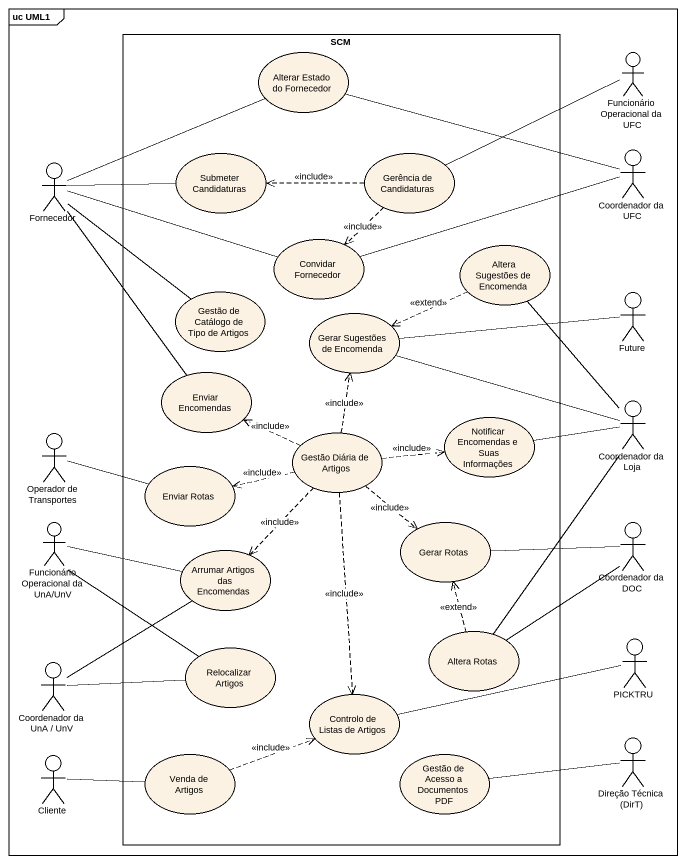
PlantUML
@startuml
mainframe uc UML1
rectangle SCM {
  usecase "Alterar Estado do Fornecedor" as Alterar_Estado_do_Fornecedor
  usecase "Submeter Candidaturas" as Submeter_Candidaturas
  usecase "Gerência de Candidaturas" as Gerência_de_Candidaturas
  usecase "Convidar Fornecedor" as Convidar_Fornecedor
  usecase "Altera Sugestões de Encomenda" as Altera_Sugestões_de
  usecase "Gestão de Catálogo de Tipo de Artigos" as Gestão_de_Catálogo_de_Tipo
  usecase "Gerar Sugestões de Encomenda" as Gerar_Sugestões_de_Encomenda
  usecase "Enviar Encomendas" as Enviar_Encomendas
  usecase "Notificar Encomendas e Suas Informações" as Notificar_Encomendas_e_Suas
  usecase "Gestão Diária de Artigos" as Gestão_Diária_de_Artigos
  usecase "Enviar Rotas" as Enviar_Rotas
  usecase "Gerar Rotas" as Gerar_Rotas
  usecase "Arrumar Artigos das Encomendas" as Arrumar_Artigos_das
  usecase "Relocalizar Artigos" as Relocalizar_Artigos
  usecase "Altera Rotas" as Altera_Rotas
  usecase "Controlo de Listas de Artigos" as Controlo_de_Listas_de
  usecase "Venda de Artigos" as Venda_de_Artigos
  usecase "Gestão de Acesso a Documentos PDF" as Gestão_de_Acesso_a
}
actor "Funcionário Operacional da UFC" as Funcionário_Operacional_da
actor Fornecedor
actor "Coordenador da UFC" as Coordenador_da_UFC
actor Future
actor "Coordenador da Loja" as Coordenador_da_Loja
actor "Operador de Transportes" as Operador_de_Transportes
actor "Funcionário Operacional da UnA/UnV" as Funcionário_Operacional_da_2
actor "Coordenador da DOC" as Coordenador_da_DOC
actor PICKTRU
actor "Coordenador da UnA / UnV" as Coordenador_da_UnA_UnV
actor Cliente
actor "Direção Técnica (DirT)" as Direção_Técnica_DirT
Funcionário_Operacional_da -left- Gerência_de_Candidaturas
Fornecedor -right- Alterar_Estado_do_Fornecedor
Fornecedor -- Gestão_de_Catálogo_de_Tipo
Submeter_Candidaturas -left- Fornecedor
Gerência_de_Candidaturas .left.> Submeter_Candidaturas : <<include>>
Gerência_de_Candidaturas ..> Convidar_Fornecedor : <<include>>
Coordenador_da_UFC -left- Alterar_Estado_do_Fornecedor
Coordenador_da_UFC -left- Convidar_Fornecedor
Convidar_Fornecedor -left- Fornecedor
Altera_Sugestões_de .left.> Gerar_Sugestões_de_Encomenda : <<extend>>
Future -left- Gerar_Sugestões_de_Encomenda
Gerar_Sugestões_de_Encomenda -right- Coordenador_da_Loja
Enviar_Encomendas -up- Fornecedor
Notificar_Encomendas_e_Suas -right- Coordenador_da_Loja
Coordenador_da_Loja -up- Altera_Sugestões_de
Gestão_Diária_de_Artigos .up.> Gerar_Sugestões_de_Encomenda : <<include>>
Gestão_Diária_de_Artigos .left.> Enviar_Encomendas : <<include>>
Gestão_Diária_de_Artigos .right.> Notificar_Encomendas_e_Suas : <<include>>
Gestão_Diária_de_Artigos .left.> Enviar_Rotas : <<include>>
Gestão_Diária_de_Artigos ..> Gerar_Rotas : <<include>>
Gestão_Diária_de_Artigos ..> Arrumar_Artigos_das : <<include>>
Gestão_Diária_de_Artigos ..> Controlo_de_Listas_de : <<include>>
Enviar_Rotas -left- Operador_de_Transportes
Funcionário_Operacional_da_2 -right- Arrumar_Artigos_das
Funcionário_Operacional_da_2 -- Relocalizar_Artigos
Gerar_Rotas -right- Coordenador_da_DOC
Coordenador_da_DOC -- Altera_Rotas
Altera_Rotas -up- Coordenador_da_Loja
Altera_Rotas .up.> Gerar_Rotas : <<extend>>
PICKTRU -left- Controlo_de_Listas_de
Coordenador_da_UnA_UnV -up- Arrumar_Artigos_das
Coordenador_da_UnA_UnV -right- Relocalizar_Artigos
Venda_de_Artigos .right.> Controlo_de_Listas_de : <<include>>
Venda_de_Artigos -left- Cliente
Direção_Técnica_DirT -left- Gestão_de_Acesso_a
@enduml
